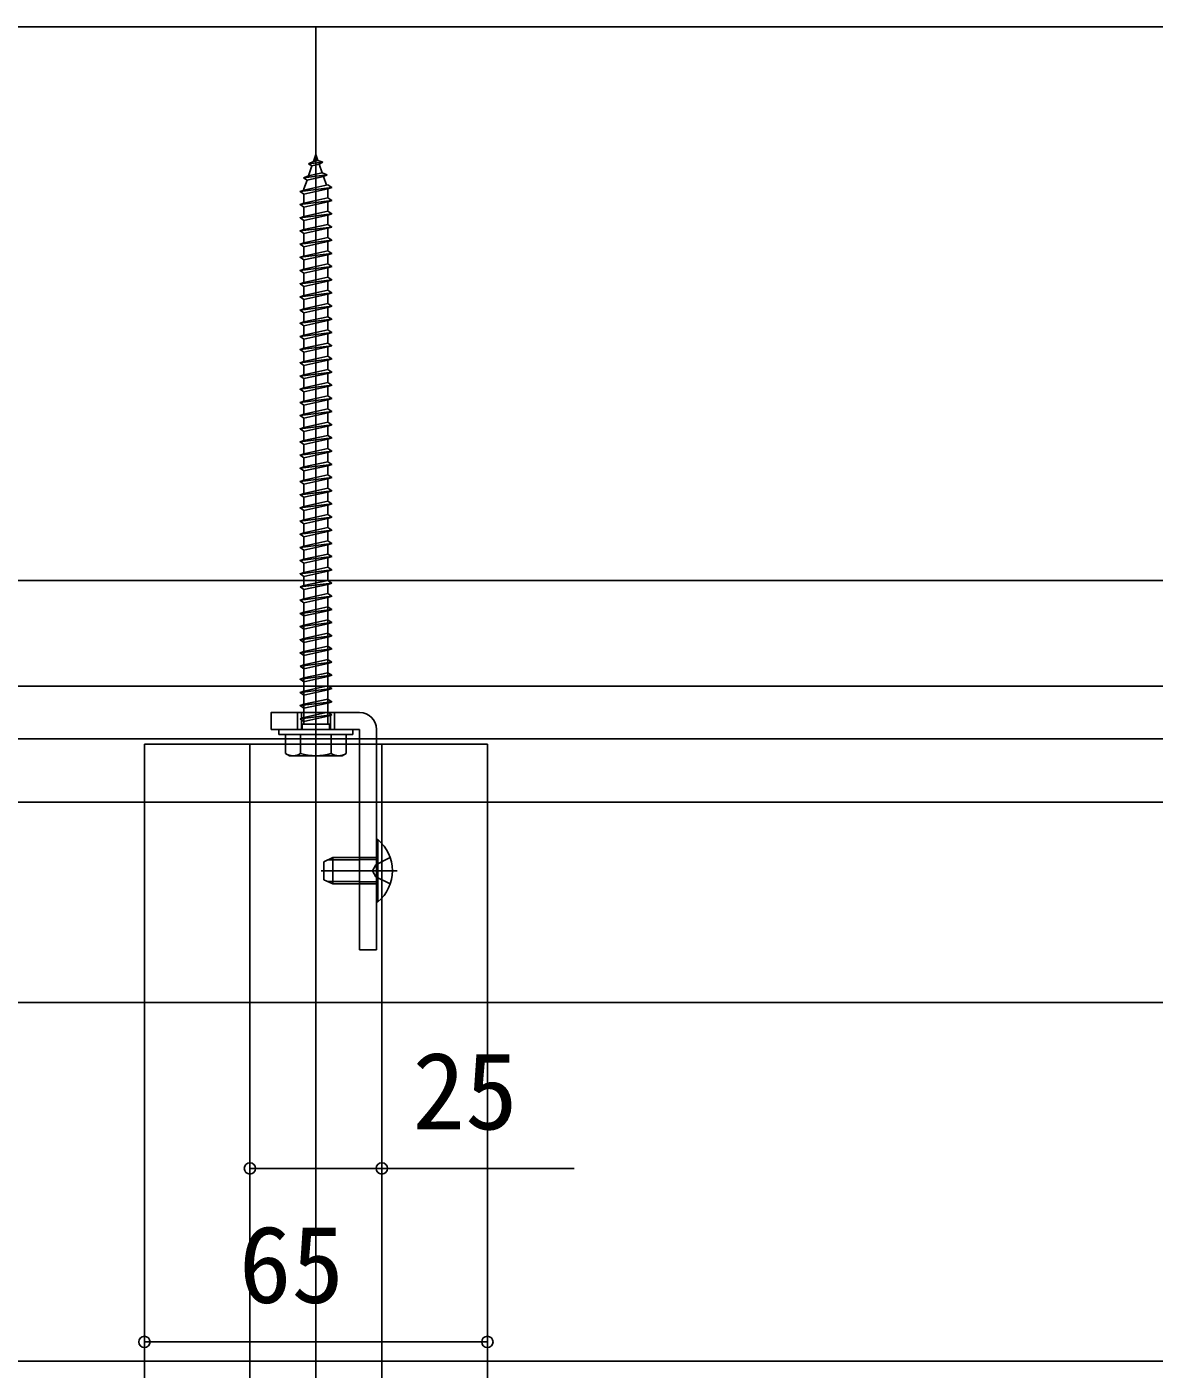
# Model space of a CAD drawing. Units: millimetres, scale not verified. Extents: x -875 to 875, y -1304 to 1296.
# Drawn here: x -244.8 to -31.1, y -618.2 to -363.7 of the extents above; entities that cross this region are included whole.
import ezdxf
from ezdxf.enums import TextEntityAlignment as Align

# ---------------------------------------------------------------- set-up
doc = ezdxf.new("R2010")
doc.units = ezdxf.units.MM
doc.header["$LTSCALE"] = 8
for name, color, linetype in [('0-4_YKK_12', 2, 'Continuous'), ('0-5_YKK_13', 4, 'Continuous'), ('0-6_YKK_D', 6, 'Continuous'), ('0-8_YSS_K', 3, 'Continuous')]:
    doc.layers.add(name, color=color, linetype=linetype)
doc.styles.add('ＭＳ ゴシック', font='')
doc.styles.get('ＭＳ ゴシック').set_extended_font_data('MS Gothic')

msp = doc.modelspace()

# ---------------------------------------------------------------- linework, layer by layer
at = {"layer": '0-4_YKK_12'}
for p, q in [((-190, -1184.2), (-190, -363.7)), ((-609, -488.7), (684, -488.7)), ((-609, -498.7), (684, -498.7)), ((-157.5, -499.7), (-222.5, -499.7)), ((-202.5, -548.7), (-202.5, -499.7)), ((-177.5, -548.7), (-177.5, -499.7)), ((-157.5, -548.7), (-157.5, -499.7)), ((-175, -523.7), (-189, -523.7)), ((-185.6, -523.7), (-174.6, -523.7)), ((-609, -548.7), (684, -548.7)), ((-202.5, -1033.7), (-202.5, -548.7)), ((-177.5, -1033.7), (-177.5, -548.7)), ((-157.5, -1033.7), (-157.5, -548.7))]:
    msp.add_line(p, q, dxfattribs=at)
msp.add_lwpolyline([(-222.5, -1033.7), (-222.5, -548.7), (-222.5, -499.7)], dxfattribs=at)
at = {"layer": '0-5_YKK_13'}
for p, q in [((-191.414, -389.702), (-190.466, -389.254)), ((-191.414, -389.702), (-188.703, -389.363)), ((-190.466, -389.254), (-190, -387.9)), ((-190.466, -389.254), (-189.6, -389.061)), ((-190, -387.9), (-189.6, -389.061)), ((-188.703, -389.363), (-189.6, -389.061)), ((-188.703, -389.363), (-189.36, -389.758)), ((-192.313, -392.314), (-187.878, -391.76)), ((-191.414, -389.702), (-190.746, -390.066)), ((-191.398, -391.961), (-190.746, -390.066)), ((-191.398, -391.961), (-188.801, -391.383)), ((-190.746, -390.066), (-189.36, -389.758)), ((-189.36, -389.758), (-188.801, -391.383)), ((-187.878, -391.76), (-188.801, -391.383)), ((-187.878, -391.76), (-188.561, -392.08)), ((-193, -394.9), (-187, -394.15)), ((-192.313, -392.314), (-191.398, -391.961)), ((-192.313, -392.314), (-191.678, -392.773)), ((-192.25, -394.434), (-191.678, -392.773)), ((-192.25, -394.65), (-187.75, -393.65)), ((-192.25, -394.65), (-192.25, -394.434)), ((-191.678, -392.773), (-188.561, -392.08)), ((-188.561, -392.08), (-188.001, -393.706)), ((-187.761, -394.402), (-187.75, -394.434)), ((-187.75, -394.434), (-187.75, -396.15)), ((-193, -397.4), (-187, -396.65)), ((-192.25, -397.15), (-192.25, -395.4)), ((-192.25, -397.15), (-187.75, -396.15)), ((-187.75, -396.9), (-187.75, -398.65)), ((-193, -399.9), (-187, -399.15)), ((-192.25, -399.65), (-192.25, -397.9)), ((-192.25, -399.65), (-187.75, -398.65)), ((-187.75, -399.4), (-187.75, -401.15)), ((-193, -402.4), (-187, -401.65)), ((-192.25, -402.15), (-192.25, -400.4)), ((-192.25, -402.15), (-187.75, -401.15)), ((-187.75, -401.9), (-187.75, -403.65)), ((-193, -404.9), (-187, -404.15)), ((-192.25, -404.65), (-192.25, -402.9)), ((-192.25, -404.65), (-187.75, -403.65)), ((-187.75, -404.4), (-187.75, -406.15)), ((-193, -407.4), (-187, -406.65)), ((-192.25, -407.15), (-192.25, -405.4)), ((-192.25, -407.15), (-187.75, -406.15)), ((-187.75, -406.9), (-187.75, -408.65)), ((-193, -409.9), (-187, -409.15)), ((-192.25, -409.65), (-192.25, -407.9)), ((-192.25, -409.65), (-187.75, -408.65)), ((-187.75, -409.4), (-187.75, -411.15)), ((-193, -412.4), (-187, -411.65)), ((-192.25, -412.15), (-192.25, -410.4)), ((-192.25, -412.15), (-187.75, -411.15)), ((-187.75, -411.9), (-187.75, -413.65)), ((-193, -414.9), (-187, -414.15)), ((-192.25, -414.65), (-192.25, -412.9)), ((-192.25, -414.65), (-187.75, -413.65)), ((-187.75, -414.4), (-187.75, -416.15)), ((-193, -417.4), (-187, -416.65)), ((-192.25, -417.15), (-192.25, -415.4)), ((-192.25, -417.15), (-187.75, -416.15)), ((-187.75, -416.9), (-187.75, -418.65)), ((-193, -419.9), (-187, -419.15)), ((-192.25, -419.65), (-192.25, -417.9)), ((-192.25, -419.65), (-187.75, -418.65)), ((-187.75, -419.4), (-187.75, -421.15)), ((-193, -422.4), (-187, -421.65)), ((-192.25, -422.15), (-192.25, -420.4)), ((-192.25, -422.15), (-187.75, -421.15)), ((-187.75, -421.9), (-187.75, -423.65)), ((-193, -424.9), (-187, -424.15)), ((-192.25, -424.65), (-192.25, -422.9)), ((-192.25, -424.65), (-187.75, -423.65)), ((-187.75, -424.4), (-187.75, -426.15)), ((-193, -427.4), (-187, -426.65)), ((-192.25, -427.15), (-192.25, -425.4)), ((-192.25, -427.15), (-187.75, -426.15)), ((-187.75, -426.9), (-187.75, -428.65)), ((-193, -429.9), (-187, -429.15)), ((-192.25, -429.65), (-192.25, -427.9)), ((-192.25, -429.65), (-187.75, -428.65)), ((-187.75, -429.4), (-187.75, -431.15)), ((-193, -432.4), (-187, -431.65)), ((-192.25, -432.15), (-192.25, -430.4)), ((-192.25, -432.15), (-187.75, -431.15)), ((-187.75, -431.9), (-187.75, -433.65)), ((-193, -434.9), (-187, -434.15)), ((-192.25, -434.65), (-192.25, -432.9)), ((-192.25, -434.65), (-187.75, -433.65)), ((-187.75, -434.4), (-187.75, -436.15)), ((-193, -437.4), (-187, -436.65)), ((-192.25, -437.15), (-192.25, -435.4)), ((-192.25, -437.15), (-187.75, -436.15)), ((-187.75, -436.9), (-187.75, -438.65)), ((-193, -439.9), (-187, -439.15)), ((-192.25, -439.65), (-192.25, -437.9)), ((-192.25, -439.65), (-187.75, -438.65)), ((-187.75, -439.4), (-187.75, -441.15)), ((-193, -442.4), (-187, -441.65)), ((-192.25, -442.15), (-192.25, -440.4)), ((-192.25, -442.15), (-187.75, -441.15)), ((-187.75, -441.9), (-187.75, -443.65)), ((-193, -444.9), (-187, -444.15)), ((-192.25, -444.65), (-192.25, -442.9)), ((-192.25, -444.65), (-187.75, -443.65)), ((-187.75, -444.4), (-187.75, -446.15)), ((-193, -447.4), (-187, -446.65)), ((-192.25, -447.15), (-192.25, -445.4)), ((-192.25, -447.15), (-187.75, -446.15)), ((-192.25, -449.65), (-192.25, -447.9)), ((-187.75, -446.9), (-187.75, -448.65)), ((-193, -449.9), (-187, -449.15)), ((-192.25, -449.65), (-187.75, -448.65)), ((-192.25, -452.15), (-192.25, -450.4)), ((-187.75, -449.4), (-187.75, -451.15)), ((-193, -452.4), (-187, -451.65)), ((-192.25, -452.15), (-187.75, -451.15)), ((-192.25, -454.65), (-192.25, -452.9)), ((-187.75, -451.9), (-187.75, -453.65)), ((-193, -454.9), (-187, -454.15)), ((-192.25, -454.65), (-187.75, -453.65)), ((-192.25, -457.15), (-192.25, -455.4)), ((-187.75, -454.4), (-187.75, -456.15)), ((-193, -457.4), (-187, -456.65)), ((-192.25, -457.15), (-187.75, -456.15)), ((-192.25, -459.65), (-192.25, -457.9)), ((-187.75, -456.9), (-187.75, -458.65)), ((-193, -459.9), (-187, -459.15)), ((-192.25, -459.65), (-187.75, -458.65)), ((-192.25, -462.15), (-192.25, -460.4)), ((-187.75, -459.4), (-187.75, -461.15)), ((-193, -462.4), (-187, -461.65)), ((-192.25, -462.15), (-187.75, -461.15)), ((-192.25, -464.65), (-192.25, -462.9)), ((-187.75, -461.9), (-187.75, -463.65)), ((-193, -464.9), (-187, -464.15)), ((-192.25, -464.65), (-187.75, -463.65)), ((-192.25, -467.15), (-192.25, -465.4)), ((-187.75, -464.4), (-187.75, -466.15)), ((-193, -467.4), (-187, -466.65)), ((-192.25, -467.15), (-187.75, -466.15)), ((-192.25, -469.65), (-192.25, -467.9)), ((-187.75, -466.9), (-187.75, -468.65)), ((-193, -469.9), (-187, -469.15)), ((-193, -469.9), (-192.25, -469.65)), ((-192.25, -470.4), (-193, -469.9)), ((-192.25, -469.65), (-187.75, -468.65)), ((-192.25, -470.4), (-187.75, -469.4)), ((-192.25, -472.15), (-192.25, -470.4)), ((-187, -469.15), (-187.75, -468.65)), ((-187.75, -469.4), (-187, -469.15)), ((-187.75, -469.4), (-187.75, -471.15)), ((-193, -472.4), (-187, -471.65)), ((-192.25, -472.15), (-187.75, -471.15)), ((-192.25, -495.9), (-192.25, -472.9)), ((-187.75, -471.9), (-187.75, -495.9)), ((-193, -474.9), (-187, -474.15)), ((-192.25, -474.65), (-187.75, -473.65)), ((-192.25, -477.15), (-192.25, -475.4)), ((-187.75, -474.4), (-187.75, -476.15)), ((-193, -477.4), (-187, -476.65)), ((-192.25, -477.15), (-187.75, -476.15)), ((-192.25, -479.65), (-192.25, -477.9)), ((-187.75, -476.9), (-187.75, -478.65)), ((-193, -479.9), (-187, -479.15)), ((-192.25, -479.65), (-187.75, -478.65)), ((-192.25, -482.15), (-192.25, -480.4)), ((-187.75, -479.4), (-187.75, -481.15)), ((-193, -482.4), (-187, -481.65)), ((-192.25, -482.15), (-187.75, -481.15)), ((-192.25, -484.65), (-192.25, -482.9)), ((-187.75, -481.9), (-187.75, -483.65)), ((-193, -484.9), (-187, -484.15)), ((-193, -484.9), (-192.25, -484.65)), ((-192.25, -485.4), (-193, -484.9)), ((-192.25, -484.65), (-187.75, -483.65)), ((-192.25, -485.4), (-187.75, -484.4)), ((-192.25, -487.15), (-192.25, -485.4)), ((-187, -484.15), (-187.75, -483.65)), ((-187.75, -484.4), (-187, -484.15)), ((-187.75, -484.4), (-187.75, -486.15)), ((-193, -487.4), (-187, -486.65)), ((-192.25, -487.15), (-187.75, -486.15)), ((-193, -489.9), (-187, -489.15)), ((-192.25, -489.65), (-187.75, -488.65)), ((-192.25, -492.15), (-192.25, -490.4)), ((-192.25, -492.15), (-187.75, -491.15)), ((-187.75, -489.4), (-187.75, -491.15)), ((-193.5, -493.7), (-193.5, -496.9)), ((-193, -492.4), (-187, -491.65)), ((-192.75, -493.7), (-192.75, -496.9)), ((-192.25, -494.65), (-192.25, -492.9)), ((-192.25, -494.65), (-187.75, -493.65)), ((-187.75, -491.9), (-187.75, -493.65)), ((-187, -494.15), (-187.75, -493.65)), ((-187.25, -493.7), (-187.25, -496.9)), ((-186.5, -493.7), (-186.5, -496.9)), ((-193, -494.9), (-187, -494.15)), ((-193, -494.9), (-192.25, -494.65)), ((-192.25, -495.4), (-193, -494.9)), ((-192.6, -495.9), (-187.4, -495.9)), ((-192.6, -496.4), (-192.6, -495.9)), ((-192.6, -495.9), (-187.4, -495.9)), ((-192.6, -496.9), (-192.6, -495.9)), ((-192.25, -495.4), (-187.75, -494.4)), ((-187.75, -494.4), (-187, -494.15)), ((-187.4, -496.4), (-187.4, -495.9)), ((-187.4, -496.9), (-187.4, -495.9)), ((-198.5, -496.9), (-181.7, -496.9)), ((-197, -496.9), (-183, -496.9)), ((-197, -497.9), (-197, -496.9)), ((-197, -497.9), (-183, -497.9)), ((-195.75, -497.9), (-195.75, -501.469)), ((-195.75, -497.9), (-184.25, -497.9)), ((-192.887, -497.9), (-192.887, -501.453)), ((-187.113, -497.9), (-187.113, -501.453)), ((-184.25, -501.469), (-184.25, -497.9)), ((-183, -497.9), (-183, -496.9)), ((-181.7, -538.7), (-181.7, -496.9)), ((-178.5, -538.7), (-178.5, -496.9)), ((-195, -501.9), (-195.75, -501.467)), ((-185, -501.9), (-195, -501.9)), ((-185, -501.9), (-184.25, -501.467)), ((665, -510.7), (-590, -510.7)), ((-178.5, -517.8), (-178.5, -529.6)), ((-178.252, -517.8), (-178.5, -517.8)), ((-178.252, -529.6), (-178.252, -517.8)), ((-188.5, -522), (-186.8, -521.2)), ((-181.7, -521.633), (-187.72, -521.633)), ((-181.7, -521.2), (-186.8, -521.2)), ((-186.8, -526.2), (-186.8, -521.2)), ((-181.7, -521.2), (-178.5, -521.2)), ((-181.7, -521.6), (-178.5, -521.6)), ((-175.917, -521.2), (-178.635, -522.555)), ((-188.5, -525.4), (-188.5, -522)), ((-179.244, -523.7), (-178.635, -522.555)), ((-179.244, -523.7), (-178.635, -524.845)), ((-186.8, -526.2), (-188.5, -525.4)), ((-181.7, -525.767), (-187.72, -525.767)), ((-181.7, -526.2), (-186.8, -526.2)), ((-181.7, -525.8), (-178.5, -525.8)), ((-181.7, -526.2), (-178.5, -526.2)), ((-175.917, -526.2), (-178.635, -524.845)), ((-178.252, -529.6), (-178.5, -529.6)), ((-178.5, -538.7), (-181.7, -538.7)), ((-573.5, -616.7), (648.5, -616.7))]:
    msp.add_line(p, q, dxfattribs=at)
for points in [[(-192.25, -395.4), (-187.75, -394.4), (-187, -394.15), (-187.75, -393.65)], [(-192.25, -395.4), (-193, -394.9), (-192.25, -394.65)], [(-192.25, -397.9), (-187.75, -396.9), (-187, -396.65), (-187.75, -396.15)], [(-192.25, -397.9), (-193, -397.4), (-192.25, -397.15)], [(-192.25, -400.4), (-187.75, -399.4), (-187, -399.15), (-187.75, -398.65)], [(-192.25, -400.4), (-193, -399.9), (-192.25, -399.65)], [(-192.25, -402.9), (-187.75, -401.9), (-187, -401.65), (-187.75, -401.15)], [(-192.25, -402.9), (-193, -402.4), (-192.25, -402.15)], [(-192.25, -405.4), (-193, -404.9), (-192.25, -404.65)], [(-192.25, -405.4), (-187.75, -404.4), (-187, -404.15), (-187.75, -403.65)], [(-192.25, -407.9), (-193, -407.4), (-192.25, -407.15)], [(-192.25, -407.9), (-187.75, -406.9), (-187, -406.65), (-187.75, -406.15)], [(-192.25, -410.4), (-193, -409.9), (-192.25, -409.65)], [(-192.25, -410.4), (-187.75, -409.4), (-187, -409.15), (-187.75, -408.65)], [(-192.25, -412.9), (-193, -412.4), (-192.25, -412.15)], [(-192.25, -412.9), (-187.75, -411.9), (-187, -411.65), (-187.75, -411.15)], [(-192.25, -415.4), (-193, -414.9), (-192.25, -414.65)], [(-192.25, -415.4), (-187.75, -414.4), (-187, -414.15), (-187.75, -413.65)], [(-192.25, -417.9), (-193, -417.4), (-192.25, -417.15)], [(-192.25, -417.9), (-187.75, -416.9), (-187, -416.65), (-187.75, -416.15)], [(-192.25, -420.4), (-193, -419.9), (-192.25, -419.65)], [(-192.25, -420.4), (-187.75, -419.4), (-187, -419.15), (-187.75, -418.65)], [(-192.25, -422.9), (-193, -422.4), (-192.25, -422.15)], [(-192.25, -422.9), (-187.75, -421.9), (-187, -421.65), (-187.75, -421.15)], [(-192.25, -425.4), (-193, -424.9), (-192.25, -424.65)], [(-192.25, -425.4), (-187.75, -424.4), (-187, -424.15), (-187.75, -423.65)], [(-192.25, -427.9), (-193, -427.4), (-192.25, -427.15)], [(-192.25, -427.9), (-187.75, -426.9), (-187, -426.65), (-187.75, -426.15)], [(-192.25, -430.4), (-193, -429.9), (-192.25, -429.65)], [(-192.25, -430.4), (-187.75, -429.4), (-187, -429.15), (-187.75, -428.65)], [(-192.25, -432.9), (-193, -432.4), (-192.25, -432.15)], [(-192.25, -432.9), (-187.75, -431.9), (-187, -431.65), (-187.75, -431.15)], [(-192.25, -435.4), (-193, -434.9), (-192.25, -434.65)], [(-192.25, -435.4), (-187.75, -434.4), (-187, -434.15), (-187.75, -433.65)], [(-192.25, -437.9), (-193, -437.4), (-192.25, -437.15)], [(-192.25, -437.9), (-187.75, -436.9), (-187, -436.65), (-187.75, -436.15)], [(-192.25, -440.4), (-193, -439.9), (-192.25, -439.65)], [(-192.25, -440.4), (-187.75, -439.4), (-187, -439.15), (-187.75, -438.65)], [(-192.25, -442.9), (-193, -442.4), (-192.25, -442.15)], [(-192.25, -442.9), (-187.75, -441.9), (-187, -441.65), (-187.75, -441.15)], [(-192.25, -445.4), (-193, -444.9), (-192.25, -444.65)], [(-192.25, -445.4), (-187.75, -444.4), (-187, -444.15), (-187.75, -443.65)], [(-192.25, -447.9), (-193, -447.4), (-192.25, -447.15)], [(-192.25, -447.9), (-187.75, -446.9), (-187, -446.65), (-187.75, -446.15)], [(-192.25, -450.4), (-193, -449.9), (-192.25, -449.65)], [(-192.25, -450.4), (-187.75, -449.4), (-187, -449.15), (-187.75, -448.65)], [(-192.25, -452.9), (-193, -452.4), (-192.25, -452.15)], [(-192.25, -452.9), (-187.75, -451.9), (-187, -451.65), (-187.75, -451.15)], [(-192.25, -455.4), (-193, -454.9), (-192.25, -454.65)], [(-192.25, -455.4), (-187.75, -454.4), (-187, -454.15), (-187.75, -453.65)], [(-192.25, -457.9), (-193, -457.4), (-192.25, -457.15)], [(-192.25, -457.9), (-187.75, -456.9), (-187, -456.65), (-187.75, -456.15)], [(-192.25, -460.4), (-193, -459.9), (-192.25, -459.65)], [(-192.25, -460.4), (-187.75, -459.4), (-187, -459.15), (-187.75, -458.65)], [(-192.25, -462.9), (-193, -462.4), (-192.25, -462.15)], [(-192.25, -462.9), (-187.75, -461.9), (-187, -461.65), (-187.75, -461.15)], [(-192.25, -465.4), (-193, -464.9), (-192.25, -464.65)], [(-192.25, -465.4), (-187.75, -464.4), (-187, -464.15), (-187.75, -463.65)], [(-192.25, -467.9), (-193, -467.4), (-192.25, -467.15)], [(-192.25, -467.9), (-187.75, -466.9), (-187, -466.65), (-187.75, -466.15)], [(-192.25, -472.9), (-193, -472.4), (-192.25, -472.15)], [(-192.25, -472.9), (-187.75, -471.9), (-187, -471.65), (-187.75, -471.15)], [(-192.25, -475.4), (-193, -474.9), (-192.25, -474.65)], [(-192.25, -475.4), (-187.75, -474.4), (-187, -474.15), (-187.75, -473.65)], [(-192.25, -477.9), (-193, -477.4), (-192.25, -477.15)], [(-192.25, -477.9), (-187.75, -476.9), (-187, -476.65), (-187.75, -476.15)], [(-192.25, -480.4), (-193, -479.9), (-192.25, -479.65)], [(-192.25, -480.4), (-187.75, -479.4), (-187, -479.15), (-187.75, -478.65)], [(-192.25, -482.9), (-193, -482.4), (-192.25, -482.15)], [(-192.25, -482.9), (-187.75, -481.9), (-187, -481.65), (-187.75, -481.15)], [(-192.25, -487.9), (-193, -487.4), (-192.25, -487.15)], [(-192.25, -487.9), (-187.75, -486.9), (-187, -486.65), (-187.75, -486.15)], [(-192.25, -490.4), (-193, -489.9), (-192.25, -489.65)], [(-192.25, -490.4), (-187.75, -489.4), (-187, -489.15), (-187.75, -488.65)], [(-192.25, -492.9), (-187.75, -491.9), (-187, -491.65), (-187.75, -491.15)], [(-198.5, -496.9), (-198.5, -493.7), (-181.7, -493.7)], [(-192.25, -492.9), (-193, -492.4), (-192.25, -492.15)]]:
    msp.add_lwpolyline(points, dxfattribs=at)
for centre, radius, start, end in [((-181.7, -496.9), 3.2, 0, 90), ((-194.33, -499.344), 2.556, 236.25178, 304.38425), ((-190, -492.347), 9.553, 252.41205, 287.58795), ((-185.67, -499.344), 2.556, 235.61575, 303.74822), ((-183.2, -523.7), 7.7, 309.98312, 50.01688)]:
    msp.add_arc(centre, radius, start, end, dxfattribs=at)
at = {"layer": '0-6_YKK_D'}
for p, q in [((-222.5, -556.14), (-222.5, -614.04)), ((-202.5, -556.14), (-202.5, -581.14)), ((-177.5, -556.14), (-177.5, -581.14)), ((-157.5, -556.14), (-157.5, -614.04)), ((-222.5, -613.04), (-157.5, -613.04))]:
    msp.add_line(p, q, dxfattribs=at)
msp.add_lwpolyline([(-202.5, -580.14), (-177.5, -580.14), (-141.064, -580.14)], dxfattribs=at)
for centre in [(-202.5, -580.14), (-177.5, -580.14), (-222.5, -613.04), (-157.5, -613.04)]:
    msp.add_circle(centre, 1.075, dxfattribs=at)
at = {"layer": '0-8_YSS_K'}
for p, q in [((838.5, -363.7), (-763.5, -363.7)), ((838.5, -468.7), (-763.5, -468.7)), ((838.5, -488.7), (-763.5, -488.7))]:
    msp.add_line(p, q, dxfattribs=at)

# ---------------------------------------------------------------- texts
at = {"layer": '0-6_YKK_D', "style": 'ＭＳ ゴシック'}
for s, p in [('25', (-171.677, -577.14)), ('65', (-204.602, -610.04))]:
    msp.add_text(s, height=14.66, dxfattribs=at).set_placement(p, align=Align.BOTTOM_LEFT)

doc.saveas('drawing.dxf')
